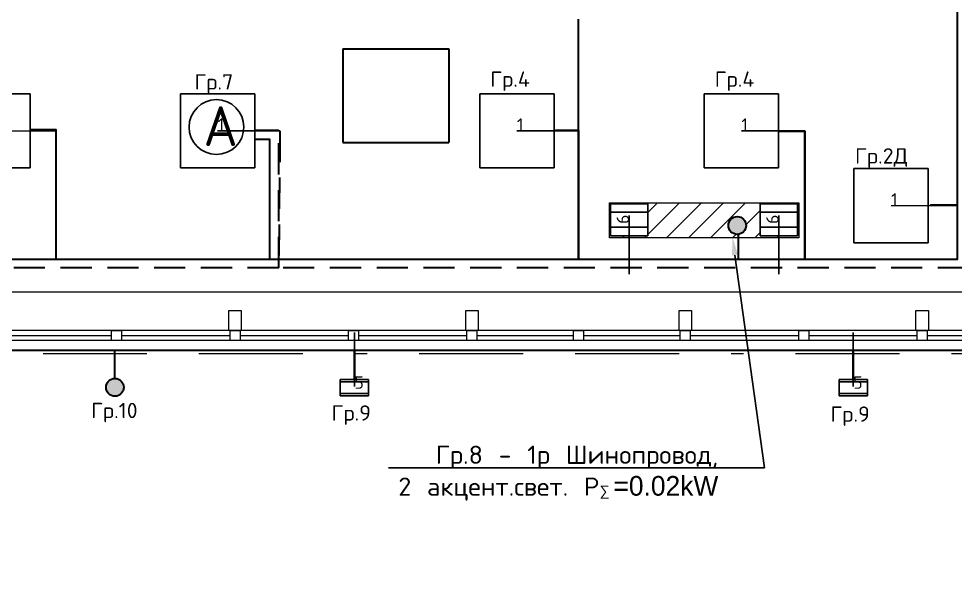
# Model space of a CAD drawing. Header units: metres. Extents: x -472 to 201, y -446 to -235.
# Drawn here: x -92.82 to -85.31, y -331.78 to -327.23 of the extents above; entities that cross this region are included whole.
import ezdxf
from ezdxf import colors
from ezdxf.entities.mleader import LeaderData, LeaderLine
from ezdxf.math import Vec2, Vec3

# ---------------------------------------------------------------- set-up
doc = ezdxf.new("R2010")
doc.units = ezdxf.units.M
doc.header["$MEASUREMENT"] = 0
doc.linetypes.add('( Border )', pattern=[1.751, 0.5, -0.25, 0.5, -0.25, 0.001, -0.25])
doc.linetypes.add('( Hidden )', pattern=[0.375, 0.25, -0.125])
doc.layers.add('_Электрика', color=7, linetype='Continuous', lineweight=15)
for name, color, linetype in [('DLXLUM', 220, 'Continuous'), ('DLXLUMEX', 220, 'Continuous'), ('Электрика', 7, 'Continuous')]:
    doc.layers.add(name, color=color, linetype=linetype)
doc.styles.get("Standard").update_dxf_attribs({"font": 'txt.shx'})

# ---------------------------------------------------------------- blocks, each defined once
blk = doc.blocks.new('*U15')
at = {"color": 7, "linetype": 'Continuous', "lineweight": 30}
for p, q in [((-0.425, 0.375), (-0.425, -0.375)), ((-0.425, 0.375), (0.425, 0.375)), ((0.425, 0.375), (0.425, -0.375)), ((-0.425, -0.375), (0.425, -0.375))]:
    blk.add_line(p, q, dxfattribs=at)
blk = doc.blocks.new('*U162')
for p, q in [((297.5, 297.5), (-297.5, 297.5)), ((-297.5, 297.5), (-297.5, -297.5)), ((-297.5, 297.5), (-297.5, -297.5)), ((-297.5, -297.5), (-297.5, 297.5)), ((-297.5, 297.5), (-297.5, 297.5)), ((297.5, 297.5), (-297.5, 297.5)), ((-297.5, 297.5), (-297.5, 297.5)), ((-297.5, 297.5), (297.5, 297.5)), ((-297.5, -297.5), (-297.5, 297.5)), ((-297.5, 297.5), (297.5, 297.5)), ((297.5, -297.5), (297.5, 297.5)), ((297.5, 297.5), (297.5, 297.5)), ((297.5, -297.5), (297.5, 297.5)), ((297.5, 297.5), (297.5, 297.5)), ((297.5, 297.5), (297.5, -297.5)), ((297.5, 297.5), (297.5, -297.5)), ((-297.5, -297.5), (297.5, -297.5)), ((-297.5, -297.5), (-297.5, -297.5)), ((-297.5, -297.5), (297.5, -297.5)), ((297.5, -297.5), (-297.5, -297.5)), ((-297.5, -297.5), (-297.5, -297.5)), ((297.5, -297.5), (-297.5, -297.5)), ((297.5, -297.5), (297.5, -297.5)), ((297.5, -297.5), (297.5, -297.5))]:
    blk.add_line(p, q)
at = {"color": 1}
blk.add_line((0, 0), (500, 0), dxfattribs=at)
at = {"layer": 'DLXLUMEX', "color": 7}
blk.add_text('1', height=100, dxfattribs=at).set_placement((0, 0))
blk = doc.blocks.new('*U205')
for p, q in [((297.5, 297.5), (-297.5, 297.5)), ((-297.5, 297.5), (-297.5, -297.5)), ((-297.5, 297.5), (-297.5, -297.5)), ((-297.5, -297.5), (-297.5, 297.5)), ((-297.5, 297.5), (-297.5, 297.5)), ((297.5, 297.5), (-297.5, 297.5)), ((-297.5, 297.5), (-297.5, 297.5)), ((-297.5, 297.5), (297.5, 297.5)), ((-297.5, -297.5), (-297.5, 297.5)), ((-297.5, 297.5), (297.5, 297.5)), ((297.5, -297.5), (297.5, 297.5)), ((297.5, 297.5), (297.5, 297.5)), ((297.5, -297.5), (297.5, 297.5)), ((297.5, 297.5), (297.5, 297.5)), ((297.5, 297.5), (297.5, -297.5)), ((297.5, 297.5), (297.5, -297.5)), ((-297.5, -297.5), (297.5, -297.5)), ((-297.5, -297.5), (-297.5, -297.5)), ((-297.5, -297.5), (297.5, -297.5)), ((297.5, -297.5), (-297.5, -297.5)), ((-297.5, -297.5), (-297.5, -297.5)), ((297.5, -297.5), (-297.5, -297.5)), ((297.5, -297.5), (297.5, -297.5)), ((297.5, -297.5), (297.5, -297.5))]:
    blk.add_line(p, q)
at = {"color": 1}
blk.add_line((0, 0), (500, 0), dxfattribs=at)
at = {"layer": 'DLXLUMEX', "color": 7}
blk.add_text('1', height=100, dxfattribs=at).set_placement((0, 0))
blk = doc.blocks.new('*U206')
for p, q in [((297.5, 297.5), (-297.5, 297.5)), ((-297.5, 297.5), (-297.5, -297.5)), ((-297.5, 297.5), (-297.5, -297.5)), ((-297.5, -297.5), (-297.5, 297.5)), ((-297.5, 297.5), (-297.5, 297.5)), ((297.5, 297.5), (-297.5, 297.5)), ((-297.5, 297.5), (-297.5, 297.5)), ((-297.5, 297.5), (297.5, 297.5)), ((-297.5, -297.5), (-297.5, 297.5)), ((-297.5, 297.5), (297.5, 297.5)), ((297.5, -297.5), (297.5, 297.5)), ((297.5, 297.5), (297.5, 297.5)), ((297.5, -297.5), (297.5, 297.5)), ((297.5, 297.5), (297.5, 297.5)), ((297.5, 297.5), (297.5, -297.5)), ((297.5, 297.5), (297.5, -297.5)), ((-297.5, -297.5), (297.5, -297.5)), ((-297.5, -297.5), (-297.5, -297.5)), ((-297.5, -297.5), (297.5, -297.5)), ((297.5, -297.5), (-297.5, -297.5)), ((-297.5, -297.5), (-297.5, -297.5)), ((297.5, -297.5), (-297.5, -297.5)), ((297.5, -297.5), (297.5, -297.5)), ((297.5, -297.5), (297.5, -297.5))]:
    blk.add_line(p, q)
at = {"color": 1}
blk.add_line((0, 0), (500, 0), dxfattribs=at)
at = {"layer": 'DLXLUMEX', "color": 7}
blk.add_text('1', height=100, dxfattribs=at).set_placement((0, 0))
blk = doc.blocks.new('*U20')
for p, q in [((297.5, 297.5), (-297.5, 297.5)), ((-297.5, 297.5), (-297.5, -297.5)), ((-297.5, 297.5), (-297.5, -297.5)), ((-297.5, -297.5), (-297.5, 297.5)), ((-297.5, 297.5), (-297.5, 297.5)), ((297.5, 297.5), (-297.5, 297.5)), ((-297.5, 297.5), (-297.5, 297.5)), ((-297.5, 297.5), (297.5, 297.5)), ((-297.5, -297.5), (-297.5, 297.5)), ((-297.5, 297.5), (297.5, 297.5)), ((297.5, -297.5), (297.5, 297.5)), ((297.5, 297.5), (297.5, 297.5)), ((297.5, -297.5), (297.5, 297.5)), ((297.5, 297.5), (297.5, 297.5)), ((297.5, 297.5), (297.5, -297.5)), ((297.5, 297.5), (297.5, -297.5)), ((-297.5, -297.5), (297.5, -297.5)), ((-297.5, -297.5), (-297.5, -297.5)), ((-297.5, -297.5), (297.5, -297.5)), ((297.5, -297.5), (-297.5, -297.5)), ((-297.5, -297.5), (-297.5, -297.5)), ((297.5, -297.5), (-297.5, -297.5)), ((297.5, -297.5), (297.5, -297.5)), ((297.5, -297.5), (297.5, -297.5))]:
    blk.add_line(p, q)
at = {"color": 1}
blk.add_line((0, 0), (500, 0), dxfattribs=at)
at = {"layer": 'DLXLUMEX', "color": 7}
blk.add_text('1', height=100, dxfattribs=at).set_placement((0, 0))
blk = doc.blocks.new('*U22')
for p, q in [((297.5, 297.5), (-297.5, 297.5)), ((-297.5, 297.5), (-297.5, -297.5)), ((-297.5, 297.5), (-297.5, -297.5)), ((-297.5, -297.5), (-297.5, 297.5)), ((-297.5, 297.5), (-297.5, 297.5)), ((297.5, 297.5), (-297.5, 297.5)), ((-297.5, 297.5), (-297.5, 297.5)), ((-297.5, 297.5), (297.5, 297.5)), ((-297.5, 297.5), (297.5, 297.5)), ((-297.5, -297.5), (-297.5, 297.5)), ((297.5, -297.5), (297.5, 297.5)), ((297.5, 297.5), (297.5, 297.5)), ((297.5, 297.5), (297.5, 297.5)), ((297.5, 297.5), (297.5, -297.5)), ((297.5, -297.5), (297.5, 297.5)), ((297.5, 297.5), (297.5, -297.5)), ((-297.5, -297.5), (297.5, -297.5)), ((-297.5, -297.5), (-297.5, -297.5)), ((-297.5, -297.5), (297.5, -297.5)), ((297.5, -297.5), (-297.5, -297.5)), ((-297.5, -297.5), (-297.5, -297.5)), ((297.5, -297.5), (-297.5, -297.5)), ((297.5, -297.5), (297.5, -297.5)), ((297.5, -297.5), (297.5, -297.5))]:
    blk.add_line(p, q)
at = {"color": 1}
blk.add_line((0, 0), (500, 0), dxfattribs=at)
at = {"layer": 'DLXLUMEX', "color": 7}
blk.add_text('1', height=100, dxfattribs=at).set_placement((0, 0))
blk = doc.blocks.new('*U121')
at = {"color": 1}
blk.add_line((0, 17.3), (0, 450.4), dxfattribs=at)
for p, q in [((-113.3, 73.6), (-113.3, -39)), ((-113.3, 56.3), (-113.3, 73.6)), ((113.3, 73.6), (-113.3, 73.6)), ((-113.3, 73.6), (-113.3, 56.3)), ((-113.3, -39), (-113.3, 73.6)), ((-113.3, 73.6), (113.3, 73.6)), ((113.3, 56.3), (-113.3, 56.3)), ((-113.3, 56.3), (-113.3, -56.3)), ((-113.3, -56.3), (-113.3, 56.3)), ((-113.3, 56.3), (113.3, 56.3)), ((113.3, 56.3), (113.3, 73.6)), ((113.3, 73.6), (113.3, 56.3)), ((113.3, -39), (113.3, 73.6)), ((113.3, 73.6), (113.3, -39)), ((113.3, -56.3), (113.3, 56.3)), ((113.3, 56.3), (113.3, -56.3)), ((-113.3, -39), (113.3, -39)), ((-113.3, -56.3), (-113.3, -39)), ((-113.3, -39), (-113.3, -56.3)), ((113.3, -39), (-113.3, -39)), ((-113.3, -56.3), (113.3, -56.3)), ((113.3, -56.3), (-113.3, -56.3)), ((113.3, -39), (113.3, -56.3)), ((113.3, -56.3), (113.3, -39))]:
    blk.add_line(p, q)
at = {"layer": 'DLXLUMEX', "color": 7}
blk.add_text('5', height=100, dxfattribs=at).set_placement((0, 0))
blk = doc.blocks.new('*U122')
at = {"color": 1}
blk.add_line((0, 17.3), (0, 450.4), dxfattribs=at)
for p, q in [((-113.3, 73.6), (-113.3, -39)), ((-113.3, 56.3), (-113.3, 73.6)), ((113.3, 73.6), (-113.3, 73.6)), ((-113.3, 73.6), (-113.3, 56.3)), ((-113.3, -39), (-113.3, 73.6)), ((-113.3, 73.6), (113.3, 73.6)), ((113.3, 56.3), (-113.3, 56.3)), ((-113.3, 56.3), (-113.3, -56.3)), ((-113.3, -56.3), (-113.3, 56.3)), ((-113.3, 56.3), (113.3, 56.3)), ((113.3, 56.3), (113.3, 73.6)), ((113.3, 73.6), (113.3, 56.3)), ((113.3, -39), (113.3, 73.6)), ((113.3, 73.6), (113.3, -39)), ((113.3, -56.3), (113.3, 56.3)), ((113.3, 56.3), (113.3, -56.3)), ((-113.3, -39), (113.3, -39)), ((-113.3, -56.3), (-113.3, -39)), ((-113.3, -39), (-113.3, -56.3)), ((113.3, -39), (-113.3, -39)), ((-113.3, -56.3), (113.3, -56.3)), ((113.3, -56.3), (-113.3, -56.3)), ((113.3, -39), (113.3, -56.3)), ((113.3, -56.3), (113.3, -39))]:
    blk.add_line(p, q)
at = {"layer": 'DLXLUMEX', "color": 7}
blk.add_text('5', height=100, dxfattribs=at).set_placement((0, 0))
blk = doc.blocks.new('*U50')
for p, q in [((94, 150), (-94, 150)), ((-94, 150), (-94, -150)), ((-94, -150), (-94, 150)), ((-94, 150), (-25.6, 150)), ((-25.6, 150), (-94, 150)), ((-94, 150), (94, 150)), ((-25.6, 150), (-25.6, -150)), ((162.4, 150), (-25.6, 150)), ((-25.6, -150), (-25.6, 150)), ((-25.6, 150), (162.4, 150)), ((94, -150), (94, 150)), ((162.4, 150), (94, 150)), ((94, 150), (94, -150)), ((94, 150), (162.4, 150)), ((162.4, -150), (162.4, 150)), ((162.4, 150), (162.4, -150)), ((-94, -150), (94, -150)), ((94, -150), (-94, -150)), ((-94, -150), (-25.6, -150)), ((-25.6, -150), (-94, -150)), ((-25.6, -150), (162.4, -150)), ((162.4, -150), (-25.6, -150)), ((94, -150), (162.4, -150)), ((162.4, -150), (94, -150))]:
    blk.add_line(p, q)
at = {"color": 1}
blk.add_line((68.4, 0), (-401.4, 0), dxfattribs=at)
at = {"layer": 'DLXLUMEX', "color": 7}
blk.add_text('6', height=100, dxfattribs=at).set_placement((0, 0))
blk = doc.blocks.new('*U51')
for p, q in [((94, 150), (-94, 150)), ((-94, 150), (-94, -150)), ((-94, -150), (-94, 150)), ((-94, 150), (-25.6, 150)), ((-25.6, 150), (-94, 150)), ((-94, 150), (94, 150)), ((-25.6, 150), (-25.6, -150)), ((162.4, 150), (-25.6, 150)), ((-25.6, -150), (-25.6, 150)), ((-25.6, 150), (162.4, 150)), ((94, -150), (94, 150)), ((162.4, 150), (94, 150)), ((94, 150), (94, -150)), ((94, 150), (162.4, 150)), ((162.4, -150), (162.4, 150)), ((162.4, 150), (162.4, -150)), ((-94, -150), (94, -150)), ((94, -150), (-94, -150)), ((-94, -150), (-25.6, -150)), ((-25.6, -150), (-94, -150)), ((-25.6, -150), (162.4, -150)), ((162.4, -150), (-25.6, -150)), ((94, -150), (162.4, -150)), ((162.4, -150), (94, -150))]:
    blk.add_line(p, q)
at = {"color": 1}
blk.add_line((68.4, 0), (-401.4, 0), dxfattribs=at)
at = {"layer": 'DLXLUMEX', "color": 7}
blk.add_text('6', height=100, dxfattribs=at).set_placement((0, 0))

msp = doc.modelspace()

# ---------------------------------------------------------------- hatches: boundary and pattern name
at = {"layer": '_Электрика', "linetype": 'Continuous', "lineweight": 0}
h = msp.add_hatch(dxfattribs=at)
h.set_pattern_fill('ANSI31')
h.set_pattern_definition([(45, (-163.09559, -51.07782), (-0.08838835, 0.08838835), [])])
h.paths.add_polyline_path([(-86.9864, -328.8845, -0.382748), (-87.05, -328.9554), (-87.05, -328.9837), (-86.563, -328.9837), (-86.563, -328.7027), (-88.0813, -328.7027), (-88.0813, -328.9837), (-87.05, -328.9837), (-87.05, -328.9554, -0.446395), (-87.129, -328.8845, -1)])
h.paths.add_polyline_path([(-87.775, -328.8982), (-87.775, -328.9666), (-88.075, -328.9666), (-88.075, -328.7787), (-88.075, -328.7103), (-87.775, -328.7103)], flags=0)
h.paths.add_polyline_path([(-87.775, -328.8982), (-87.775, -328.9666), (-88.075, -328.9666), (-88.075, -328.8982), (-88.075, -328.7103), (-87.775, -328.7103)], flags=16)
h.paths.add_polyline_path([(-87.775, -328.8982), (-88.075, -328.8982), (-88.075, -328.7787), (-87.775, -328.7787)], flags=0)
h.paths.add_polyline_path([(-86.875, -328.7103), (-86.575, -328.7103), (-86.575, -328.8982), (-86.575, -328.9666), (-86.875, -328.9666), (-86.875, -328.7787)], flags=0)
h.paths.add_polyline_path([(-86.875, -328.7103), (-86.575, -328.7103), (-86.575, -328.8982), (-86.575, -328.9666), (-86.875, -328.9666), (-86.875, -328.8982)], flags=16)
h.paths.add_polyline_path([(-86.875, -328.7787), (-86.575, -328.7787), (-86.575, -328.8982), (-86.875, -328.8982)], flags=0)
h.paths.add_polyline_path([(-86.7, -328.8977), (-86.7, -328.781), (-86.85, -328.781), (-86.85, -328.8977)], flags=8)
h.paths.add_polyline_path([(-87.9, -328.8977), (-87.9, -328.781), (-88.05, -328.781), (-88.05, -328.8977)], flags=8)
at = {"layer": '_Электрика', "lineweight": 30}
h = msp.add_hatch(color=7, dxfattribs=at)
h.dxf.hatch_style = 1
h.paths.add_polyline_path([(-87.129, -328.8845, 1), (-86.9864, -328.8845, 1)])
h = msp.add_hatch(color=7, dxfattribs=at)
h.dxf.hatch_style = 1
h.paths.add_polyline_path([(-92.1189, -330.183, 1), (-91.9763, -330.183, 1)])

# ---------------------------------------------------------------- linework, layer by layer
at = {"color": 7, "linetype": 'Continuous', "lineweight": 0}
for p, q in [((-103.0945, -329.4176), (-81.8145, -329.4176)), ((-81.1395, -329.7276), (-103.0945, -329.7276)), ((-92.9445, -329.7676), (-92.0745, -329.7676)), ((-91.1245, -329.8076), (-92.9445, -329.8076)), ((-91.9945, -329.7676), (-91.1245, -329.7676)), ((-91.0445, -329.7676), (-90.1745, -329.7676)), ((-89.2245, -329.8076), (-91.0445, -329.8076)), ((-81.1395, -329.8076), (-90.4195, -329.8076)), ((-90.0945, -329.7676), (-89.2245, -329.7676)), ((-89.1445, -329.7676), (-88.3695, -329.7676)), ((-88.2895, -329.7676), (-87.5145, -329.7676)), ((-87.4345, -329.7676), (-86.5645, -329.7676)), ((-86.4845, -329.7676), (-85.6145, -329.7676)), ((-85.5345, -329.7676), (-84.6645, -329.7676))]:
    msp.add_line(p, q, dxfattribs=at)
at = {"color": 1, "linetype": '( Border )', "lineweight": 13, "ltscale": 1.666667}
msp.add_line((-78.4737, -329.9135), (-107.7898, -329.9135), dxfattribs=at)
at = {"color": 7, "linetype": 'Continuous', "lineweight": 13, "flags": 128}
for points in [[(-91.0345, -329.5676), (-91.0345, -329.7276), (-91.1345, -329.7276), (-91.1345, -329.5676), (-91.0345, -329.5676)], [(-89.1345, -329.5676), (-89.1345, -329.7276), (-89.2345, -329.7276), (-89.2345, -329.5676), (-89.1345, -329.5676)], [(-87.4245, -329.5676), (-87.4245, -329.7276), (-87.5245, -329.7276), (-87.5245, -329.5676), (-87.4245, -329.5676)], [(-85.5245, -329.5676), (-85.5245, -329.7276), (-85.6245, -329.7276), (-85.6245, -329.5676), (-85.5245, -329.5676)], [(-92.0745, -329.7276), (-91.9945, -329.7276), (-91.9945, -329.8076), (-92.0745, -329.8076), (-92.0745, -329.7276)], [(-91.1245, -329.7276), (-91.0445, -329.7276), (-91.0445, -329.8076), (-91.1245, -329.8076), (-91.1245, -329.7276)], [(-90.1745, -329.7276), (-90.0945, -329.7276), (-90.0945, -329.8076), (-90.1745, -329.8076), (-90.1745, -329.7276)], [(-89.2245, -329.7276), (-89.1445, -329.7276), (-89.1445, -329.8076), (-89.2245, -329.8076), (-89.2245, -329.7276)], [(-88.3695, -329.7276), (-88.2895, -329.7276), (-88.2895, -329.8076), (-88.3695, -329.8076), (-88.3695, -329.7276)], [(-87.5145, -329.7276), (-87.4345, -329.7276), (-87.4345, -329.8076), (-87.5145, -329.8076), (-87.5145, -329.7276)], [(-86.5645, -329.7276), (-86.4845, -329.7276), (-86.4845, -329.8076), (-86.5645, -329.8076), (-86.5645, -329.7276)], [(-85.6145, -329.7276), (-85.5345, -329.7276), (-85.5345, -329.8076), (-85.6145, -329.8076), (-85.6145, -329.7276)]]:
    msp.add_lwpolyline(points, close=True, dxfattribs=at)
at = {"color": 1, "linetype": 'ByBlock', "transparency": 33554687}
msp.add_circle((-91.2333, -328.0948), 0.2196, dxfattribs=at)
at = {"layer": '_Электрика', "color": 1, "linetype": '( Hidden )', "lineweight": 30}
msp.add_lwpolyline([(-83.4344, -324.4188), (-85.1987, -324.4188), (-85.1987, -329.2251), (-90.7332, -329.2251), (-90.7332, -328.1238), (-90.9241, -328.1238), (-90.7243, -328.1254), (-90.7332, -329.2251), (-98.3552, -329.2251), (-98.3552, -323.3317), (-98.0767, -323.3317), (-98.3552, -323.3317), (-98.3552, -320.268), (-105.6408, -320.268), (-105.6408, -320.9305), (-105.9204, -320.9305)], dxfattribs=at)
at = {"layer": '_Электрика', "color": 2, "lineweight": 30, "true_color": 0xf1eb1f}
for points in [[(-90.8054, -329.1546), (-88.3308, -329.1546), (-88.3308, -328.1224), (-88.5151, -328.1224), (-88.3308, -328.1224), (-88.3308, -329.1546), (-86.5144, -329.1546), (-86.5144, -328.129), (-86.7184, -328.129), (-86.5144, -328.129), (-86.5144, -329.1546), (-85.2903, -329.1546), (-85.2903, -328.7209), (-85.5075, -328.7209), (-85.3243, -328.7254), (-85.2903, -328.7209), (-85.2903, -326.9254), (-86.1336, -326.9254)], [(-88.3308, -328.1224), (-88.3308, -327.229)], [(-94.274, -329.1546), (-92.5198, -329.1546), (-92.5198, -328.1173), (-92.7194, -328.1173)], [(-92.5198, -329.1546), (-90.8054, -329.1546), (-90.8054, -328.1948), (-90.9173, -328.1948)], [(-87.05, -328.9497), (-87.05, -329.1555)]]:
    msp.add_lwpolyline(points, dxfattribs=at)
at = {"layer": '_Электрика', "color": 114, "lineweight": 30, "true_color": 0x139b48}
msp.add_lwpolyline([(-72.3561, -328.2554), (-75.8586, -328.2554), (-75.8586, -329.8863), (-78.1314, -329.8863), (-78.1314, -330.1368), (-78.1314, -329.8863), (-82.1294, -329.8863), (-82.1294, -330.1098), (-82.1274, -329.8863), (-86.1294, -329.8863), (-86.1294, -330.1194), (-86.1294, -329.8863), (-90.1276, -329.8863), (-90.1276, -330.116), (-90.1274, -329.8863), (-94.1384, -329.8863)], dxfattribs=at)
at = {"layer": '_Электрика', "color": 7, "linetype": 'Continuous', "lineweight": 0}
msp.add_lwpolyline([(-88.0813, -328.9837), (-88.0813, -328.7027), (-86.563, -328.7027), (-86.563, -328.9837)], close=True, dxfattribs=at)
at = {"layer": '_Электрика', "color": 114, "linetype": '( Hidden )', "lineweight": 30, "true_color": 0x139b48}
msp.add_lwpolyline([(-92.0498, -329.8912), (-92.0498, -330.1056)], dxfattribs=at)
at = {"layer": '_Электрика', "color": 2, "lineweight": 30, "true_color": 0xf1eb1f}
msp.add_circle((-87.0577, -328.8845), 0.0713, dxfattribs=at)
at = {"layer": '_Электрика', "color": 114, "lineweight": 30, "true_color": 0x139b48}
msp.add_circle((-92.0476, -330.183), 0.0713, dxfattribs=at)

# ---------------------------------------------------------------- block references
at = {"color": 7, "linetype": 'Continuous', "lineweight": 30}
msp.add_blockref('*U15', (-89.7945, -327.8426), dxfattribs=at)
at = {"layer": '_Электрика', "color": 175, "linetype": 'Continuous', "lineweight": 30, "xscale": 0.001, "yscale": 0.001, "zscale": 0.001}
for name, p in [('*U162', (-93.0243, -328.1254)), ('*U22', (-85.8243, -328.7254))]:
    msp.add_blockref(name, p, dxfattribs=at)
at = {"layer": 'DLXLUM', "xscale": 0.001, "yscale": 0.001, "zscale": 0.001}
for name, p in [('*U205', (-91.2243, -328.1254)), ('*U206', (-88.8243, -328.1254)), ('*U20', (-87.0243, -328.1254)), ('*U121', (-90.1274, -330.1946)), ('*U122', (-86.1274, -330.1946))]:
    msp.add_blockref(name, p, dxfattribs=at)
at = {"layer": 'DLXLUM', "xscale": 0.001, "yscale": 0.001, "zscale": 0.001, "rotation": 90}
for name, p in [('*U51', (-87.925, -328.8727)), ('*U50', (-86.725, -328.8727))]:
    msp.add_blockref(name, p, dxfattribs=at)

# ---------------------------------------------------------------- texts
at = {"color": 1, "linetype": 'ByBlock', "transparency": 33554687, "insert": (-91.3371, -327.9274), "char_height": 0.319174, "attachment_point": 1}
msp.add_mtext_dynamic_manual_height_columns('{\\fGOST Common|b0|i0|c204|p34;А}', width=3.896158, gutter_width=1, heights=[0], dxfattribs=at)
at = {"layer": '_Электрика', "linetype": 'Continuous', "lineweight": 30}
for s, p in [('Гр.7', (-91.4107, -327.7942)), ('Гр.4', (-89.0389, -327.7719)), ('Гр.4', (-87.2389, -327.7719)), ('Гр.10', (-92.2394, -330.4301)), ('Гр.9', (-90.3112, -330.4499)), ('Гр.9', (-86.3112, -330.4588))]:
    msp.add_text(s, height=0.12276, dxfattribs=at).set_placement(p)
at = {"layer": '_Электрика', "color": 175, "linetype": 'Continuous', "lineweight": 30}
msp.add_text('Гр.2Д', height=0.12276, dxfattribs=at).set_placement((-86.1137, -328.388))

# ---------------------------------------------------------------- leaders
at = {"layer": 'Электрика', "lineweight": 13}
ml = msp.add_multileader_mtext('Standard', dxfattribs=at)
ml.set_content('Гр.8 - 1р Шинопровод,\\P 2 акцент.свет. P{\\fArial|b0|i0|c204|p34;\\H0.55556x;∑ \\fMS Shell Dlg 2|b0|i0|c204|p0;\\H1.95x;=0.02kW}', color=256)
ml.set_leader_properties()
ml.build(insert=Vec2(0, 0))
ml.multileader.update_dxf_attribs({"text_right_attachment_type": 6, "dogleg_length": 0.36, "arrow_head_size": 0.1459})
ctx = ml.context
ctx.base_point, ctx.char_height, ctx.arrow_head_size, ctx.landing_gap_size, ctx.plane_origin = Vec3(-90.6825, -330.7359), 0.1459407, 0.1459, 0.073, Vec3(-90.7712, -334.0806)
ctx.right_attachment, ctx.text_align_type = 6, 2
notes = []
notes.append((ctx, [(1, (1, 1, 0), (-86.8403, -330.8284), (-1, 0), 0.2964, [(0, [(-87.0956, -328.9778)], 0, [])])]))
ctx.mtext.insert, ctx.mtext.alignment, ctx.mtext.flow_direction = Vec3(-87.2096, -330.6508), 3, 5
for ctx, leaders in notes:
    for number, flags, end, landing, length, lines in leaders:
        leader = LeaderData()
        leader.index, (leader.has_last_leader_line, leader.has_dogleg_vector, leader.attachment_direction) = number, flags
        leader.last_leader_point, leader.dogleg_vector, leader.dogleg_length = Vec3(end), Vec3(landing), length
        for number, points, colour, breaks in lines:
            line = LeaderLine()
            line.index, line.vertices, line.color, line.breaks = number, Vec3.list(points), colors.encode_raw_color(colour), breaks
            leader.lines.append(line)
        ctx.leaders.append(leader)

doc.saveas('drawing.dxf')
